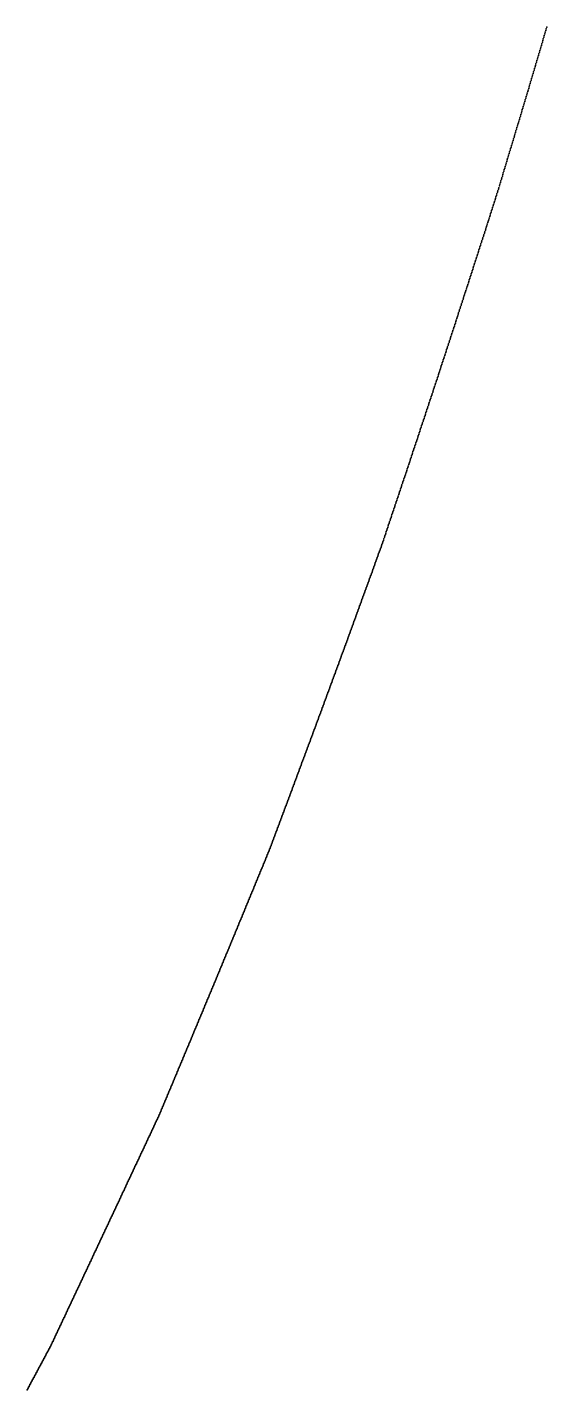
# Model space of a CAD drawing. Header units: metres. Extents: x 0 to 360, y 46 to 216.
# Drawn here: x 293.56 to 301.08, y 73.52 to 93.22 of the extents above; entities that cross this region are included whole.
import ezdxf

# ---------------------------------------------------------------- set-up
doc = ezdxf.new("R2010")
doc.units = ezdxf.units.M

msp = doc.modelspace()

# ---------------------------------------------------------------- linework, layer by layer
for p in [(301.072, 93.198), (301.079, 93.222), (301.015, 93.006), (301.022, 93.03), (301.029, 93.054), (301.036, 93.078), (301.043, 93.102), (301.051, 93.126), (301.058, 93.15), (301.065, 93.174), (300.958, 92.815), (300.965, 92.839), (300.972, 92.862), (300.98, 92.886), (300.987, 92.91), (300.994, 92.934), (301.001, 92.958), (301.008, 92.982), (300.895, 92.6), (300.902, 92.624), (300.909, 92.648), (300.916, 92.671), (300.923, 92.695), (300.93, 92.719), (300.937, 92.743), (300.944, 92.767), (300.951, 92.791), (300.838, 92.41), (300.845, 92.433), (300.852, 92.457), (300.859, 92.481), (300.866, 92.505), (300.873, 92.528), (300.88, 92.552), (300.887, 92.576), (300.781, 92.22), (300.788, 92.244), (300.795, 92.267), (300.803, 92.291), (300.81, 92.315), (300.817, 92.338), (300.824, 92.362), (300.831, 92.386), (300.718, 92.007), (300.725, 92.031), (300.732, 92.054), (300.739, 92.078), (300.746, 92.102), (300.753, 92.125), (300.76, 92.149), (300.767, 92.172), (300.774, 92.196), (300.661, 91.819), (300.668, 91.842), (300.675, 91.866), (300.682, 91.889), (300.689, 91.913), (300.697, 91.936), (300.704, 91.96), (300.711, 91.984), (300.605, 91.631), (300.612, 91.654), (300.619, 91.678), (300.626, 91.701), (300.633, 91.725), (300.64, 91.748), (300.647, 91.772), (300.654, 91.795), (300.541, 91.42), (300.548, 91.443), (300.555, 91.467), (300.562, 91.49), (300.569, 91.514), (300.577, 91.537), (300.584, 91.56), (300.591, 91.584), (300.598, 91.607), (300.485, 91.233), (300.492, 91.257), (300.499, 91.28), (300.506, 91.303), (300.513, 91.327), (300.52, 91.35), (300.527, 91.373), (300.534, 91.397), (300.422, 91.024), (300.429, 91.047), (300.436, 91.071), (300.443, 91.094), (300.45, 91.117), (300.457, 91.14), (300.464, 91.164), (300.471, 91.187), (300.478, 91.21), (300.365, 90.836), (300.372, 90.858), (300.379, 90.88), (300.386, 90.902), (300.393, 90.929), (300.4, 90.954), (300.407, 90.978), (300.414, 91.001), (300.302, 90.638), (300.309, 90.66), (300.316, 90.682), (300.323, 90.704), (300.33, 90.726), (300.337, 90.748), (300.344, 90.77), (300.351, 90.792), (300.358, 90.814), (300.239, 90.44), (300.246, 90.462), (300.253, 90.484), (300.26, 90.506), (300.267, 90.528), (300.274, 90.55), (300.281, 90.572), (300.288, 90.594), (300.295, 90.616), (300.176, 90.243), (300.183, 90.265), (300.19, 90.287), (300.197, 90.309), (300.204, 90.331), (300.211, 90.353), (300.218, 90.375), (300.225, 90.397), (300.232, 90.418), (300.112, 90.047), (300.119, 90.069), (300.126, 90.091), (300.133, 90.113), (300.14, 90.134), (300.147, 90.156), (300.154, 90.178), (300.161, 90.2), (300.169, 90.222), (300.049, 89.851), (300.056, 89.873), (300.063, 89.895), (300.07, 89.917), (300.077, 89.938), (300.084, 89.96), (300.091, 89.982), (300.098, 90.004), (300.105, 90.025), (299.986, 89.656), (299.993, 89.678), (300, 89.7), (300.007, 89.721), (300.014, 89.743), (300.021, 89.765), (300.028, 89.786), (300.035, 89.808), (300.042, 89.83), (299.923, 89.462), (299.93, 89.483), (299.937, 89.505), (299.944, 89.526), (299.951, 89.548), (299.958, 89.57), (299.965, 89.591), (299.972, 89.613), (299.979, 89.635), (299.853, 89.246), (299.86, 89.267), (299.867, 89.289), (299.874, 89.311), (299.881, 89.332), (299.888, 89.354), (299.895, 89.375), (299.902, 89.397), (299.909, 89.418), (299.916, 89.44), (299.79, 89.052), (299.797, 89.074), (299.804, 89.095), (299.811, 89.117), (299.818, 89.138), (299.825, 89.16), (299.832, 89.181), (299.839, 89.203), (299.846, 89.224), (299.728, 88.86), (299.735, 88.881), (299.742, 88.902), (299.749, 88.924), (299.756, 88.945), (299.763, 88.967), (299.77, 88.988), (299.777, 89.01), (299.783, 89.031), (299.665, 88.667), (299.672, 88.689), (299.679, 88.71), (299.686, 88.731), (299.693, 88.753), (299.7, 88.774), (299.707, 88.795), (299.714, 88.817), (299.721, 88.838), (299.602, 88.475), (299.609, 88.497), (299.616, 88.518), (299.623, 88.539), (299.63, 88.561), (299.637, 88.582), (299.644, 88.603), (299.651, 88.625), (299.658, 88.646), (299.532, 88.263), (299.539, 88.284), (299.546, 88.305), (299.553, 88.327), (299.56, 88.348), (299.567, 88.369), (299.574, 88.39), (299.581, 88.412), (299.588, 88.433), (299.595, 88.454), (299.47, 88.072), (299.477, 88.093), (299.484, 88.115), (299.491, 88.136), (299.498, 88.157), (299.505, 88.178), (299.512, 88.199), (299.519, 88.221), (299.526, 88.242), (299.407, 87.882), (299.414, 87.903), (299.421, 87.924), (299.428, 87.946), (299.435, 87.967), (299.442, 87.988), (299.449, 88.009), (299.456, 88.03), (299.463, 88.051), (299.338, 87.672), (299.345, 87.693), (299.352, 87.714), (299.359, 87.735), (299.366, 87.756), (299.372, 87.777), (299.379, 87.798), (299.386, 87.819), (299.393, 87.84), (299.4, 87.861), (299.275, 87.483), (299.282, 87.504), (299.289, 87.525), (299.296, 87.546), (299.303, 87.567), (299.31, 87.588), (299.317, 87.609), (299.324, 87.63), (299.331, 87.651), (299.213, 87.294), (299.22, 87.315), (299.227, 87.336), (299.234, 87.357), (299.241, 87.378), (299.248, 87.399), (299.254, 87.42), (299.261, 87.441), (299.268, 87.462), (299.143, 87.086), (299.15, 87.106), (299.157, 87.127), (299.164, 87.148), (299.171, 87.169), (299.178, 87.19), (299.185, 87.211), (299.192, 87.232), (299.199, 87.253), (299.206, 87.273), (299.081, 86.898), (299.088, 86.919), (299.095, 86.94), (299.102, 86.961), (299.109, 86.982), (299.116, 87.002), (299.123, 87.023), (299.13, 87.044), (299.137, 87.065), (299.012, 86.691), (299.019, 86.712), (299.026, 86.732), (299.033, 86.753), (299.04, 86.774), (299.047, 86.795), (299.053, 86.815), (299.06, 86.836), (299.067, 86.857), (299.074, 86.878), (298.95, 86.505), (298.957, 86.526), (298.964, 86.546), (298.97, 86.567), (298.977, 86.588), (298.984, 86.608), (298.991, 86.629), (298.998, 86.65), (299.005, 86.67), (298.881, 86.299), (298.887, 86.319), (298.894, 86.34), (298.901, 86.361), (298.908, 86.381), (298.915, 86.402), (298.922, 86.422), (298.929, 86.443), (298.936, 86.464), (298.943, 86.484), (298.818, 86.114), (298.825, 86.134), (298.832, 86.155), (298.839, 86.175), (298.846, 86.196), (298.853, 86.217), (298.86, 86.237), (298.867, 86.258), (298.874, 86.278), (298.749, 85.909), (298.756, 85.929), (298.763, 85.95), (298.77, 85.97), (298.777, 85.991), (298.784, 86.011), (298.791, 86.032), (298.798, 86.052), (298.805, 86.073), (298.812, 86.093), (298.681, 85.706), (298.687, 85.725), (298.694, 85.744), (298.701, 85.763), (298.708, 85.782), (298.715, 85.802), (298.722, 85.827), (298.729, 85.848), (298.736, 85.868), (298.743, 85.889), (298.612, 85.516), (298.619, 85.535), (298.625, 85.554), (298.632, 85.573), (298.639, 85.592), (298.646, 85.611), (298.653, 85.63), (298.66, 85.649), (298.667, 85.668), (298.674, 85.687), (298.536, 85.307), (298.543, 85.326), (298.55, 85.345), (298.557, 85.364), (298.563, 85.383), (298.57, 85.402), (298.577, 85.421), (298.584, 85.44), (298.591, 85.459), (298.598, 85.478), (298.605, 85.497), (298.467, 85.118), (298.474, 85.137), (298.481, 85.156), (298.488, 85.175), (298.495, 85.193), (298.502, 85.212), (298.508, 85.231), (298.515, 85.25), (298.522, 85.269), (298.529, 85.288), (298.398, 84.929), (298.405, 84.948), (298.412, 84.967), (298.419, 84.986), (298.426, 85.004), (298.433, 85.023), (298.44, 85.042), (298.447, 85.061), (298.453, 85.08), (298.46, 85.099), (298.323, 84.722), (298.33, 84.741), (298.337, 84.759), (298.343, 84.778), (298.35, 84.797), (298.357, 84.816), (298.364, 84.835), (298.371, 84.854), (298.378, 84.872), (298.385, 84.891), (298.392, 84.91), (298.254, 84.534), (298.261, 84.553), (298.268, 84.572), (298.275, 84.59), (298.282, 84.609), (298.289, 84.628), (298.295, 84.647), (298.302, 84.665), (298.309, 84.684), (298.316, 84.703), (298.179, 84.328), (298.186, 84.347), (298.193, 84.365), (298.199, 84.384), (298.206, 84.403), (298.213, 84.422), (298.22, 84.44), (298.227, 84.459), (298.234, 84.478), (298.241, 84.496), (298.247, 84.515), (298.11, 84.141), (298.117, 84.16), (298.124, 84.178), (298.131, 84.197), (298.138, 84.216), (298.145, 84.234), (298.152, 84.253), (298.158, 84.272), (298.165, 84.29), (298.172, 84.309), (298.035, 83.936), (298.042, 83.955), (298.049, 83.973), (298.056, 83.992), (298.063, 84.01), (298.069, 84.029), (298.076, 84.048), (298.083, 84.066), (298.09, 84.085), (298.097, 84.104), (298.104, 84.122), (297.96, 83.731), (297.967, 83.75), (297.974, 83.769), (297.98, 83.787), (297.987, 83.806), (297.994, 83.824), (298.001, 83.843), (298.008, 83.862), (298.015, 83.88), (298.021, 83.899), (298.028, 83.917), (297.892, 83.546), (297.898, 83.565), (297.905, 83.583), (297.912, 83.602), (297.919, 83.62), (297.926, 83.639), (297.933, 83.657), (297.939, 83.676), (297.946, 83.694), (297.953, 83.713), (297.817, 83.343), (297.823, 83.361), (297.83, 83.38), (297.837, 83.398), (297.844, 83.417), (297.851, 83.435), (297.857, 83.454), (297.864, 83.472), (297.871, 83.491), (297.878, 83.509), (297.885, 83.528), (297.742, 83.14), (297.748, 83.158), (297.755, 83.177), (297.762, 83.195), (297.769, 83.213), (297.776, 83.232), (297.782, 83.25), (297.789, 83.269), (297.796, 83.287), (297.803, 83.306), (297.81, 83.324), (297.673, 82.956), (297.68, 82.974), (297.687, 82.993), (297.694, 83.011), (297.701, 83.029), (297.707, 83.048), (297.714, 83.066), (297.721, 83.085), (297.728, 83.103), (297.735, 83.121), (297.598, 82.754), (297.605, 82.772), (297.612, 82.791), (297.619, 82.809), (297.626, 82.827), (297.633, 82.846), (297.639, 82.864), (297.646, 82.882), (297.653, 82.901), (297.66, 82.919), (297.667, 82.937), (297.524, 82.553), (297.53, 82.571), (297.537, 82.589), (297.544, 82.608), (297.551, 82.626), (297.558, 82.644), (297.564, 82.663), (297.571, 82.681), (297.578, 82.699), (297.585, 82.717), (297.592, 82.736), (297.449, 82.352), (297.456, 82.37), (297.462, 82.389), (297.469, 82.407), (297.476, 82.425), (297.483, 82.443), (297.49, 82.462), (297.496, 82.48), (297.503, 82.498), (297.51, 82.516), (297.517, 82.535), (297.381, 82.17), (297.388, 82.188), (297.395, 82.207), (297.401, 82.225), (297.408, 82.243), (297.415, 82.261), (297.422, 82.279), (297.428, 82.298), (297.435, 82.316), (297.442, 82.334), (297.306, 81.971), (297.313, 81.989), (297.32, 82.007), (297.327, 82.025), (297.333, 82.043), (297.34, 82.061), (297.347, 82.079), (297.354, 82.098), (297.361, 82.116), (297.367, 82.134), (297.374, 82.152), (297.232, 81.772), (297.238, 81.79), (297.245, 81.808), (297.252, 81.826), (297.259, 81.844), (297.266, 81.862), (297.272, 81.88), (297.279, 81.898), (297.286, 81.916), (297.293, 81.934), (297.3, 81.953), (297.157, 81.573), (297.164, 81.591), (297.171, 81.609), (297.177, 81.627), (297.184, 81.645), (297.191, 81.663), (297.198, 81.681), (297.205, 81.699), (297.211, 81.717), (297.218, 81.735), (297.225, 81.754), (297.083, 81.372), (297.089, 81.393), (297.096, 81.411), (297.103, 81.429), (297.11, 81.447), (297.117, 81.465), (297.123, 81.483), (297.13, 81.501), (297.137, 81.519), (297.144, 81.537), (297.15, 81.555), (297.002, 81.173), (297.008, 81.189), (297.015, 81.206), (297.022, 81.222), (297.029, 81.239), (297.035, 81.255), (297.042, 81.272), (297.049, 81.288), (297.056, 81.305), (297.062, 81.321), (297.069, 81.337), (297.076, 81.354), (296.92, 80.976), (296.927, 80.993), (296.934, 81.009), (296.941, 81.025), (296.947, 81.042), (296.954, 81.058), (296.961, 81.075), (296.968, 81.091), (296.974, 81.107), (296.981, 81.124), (296.988, 81.14), (296.995, 81.157), (296.839, 80.78), (296.846, 80.796), (296.853, 80.812), (296.86, 80.829), (296.866, 80.845), (296.873, 80.861), (296.88, 80.878), (296.887, 80.894), (296.893, 80.911), (296.9, 80.927), (296.907, 80.943), (296.914, 80.96), (296.758, 80.583), (296.765, 80.6), (296.772, 80.616), (296.779, 80.632), (296.785, 80.649), (296.792, 80.665), (296.799, 80.682), (296.806, 80.698), (296.812, 80.714), (296.819, 80.731), (296.826, 80.747), (296.833, 80.763), (296.678, 80.388), (296.684, 80.404), (296.691, 80.42), (296.698, 80.437), (296.705, 80.453), (296.711, 80.469), (296.718, 80.486), (296.725, 80.502), (296.731, 80.518), (296.738, 80.535), (296.745, 80.551), (296.752, 80.567), (296.597, 80.192), (296.603, 80.209), (296.61, 80.225), (296.617, 80.241), (296.624, 80.257), (296.63, 80.274), (296.637, 80.29), (296.644, 80.306), (296.651, 80.323), (296.657, 80.339), (296.664, 80.355), (296.671, 80.371), (296.516, 79.997), (296.523, 80.014), (296.529, 80.03), (296.536, 80.046), (296.543, 80.062), (296.55, 80.079), (296.556, 80.095), (296.563, 80.111), (296.57, 80.127), (296.577, 80.144), (296.583, 80.16), (296.59, 80.176), (296.435, 79.803), (296.442, 79.819), (296.449, 79.835), (296.455, 79.851), (296.462, 79.868), (296.469, 79.884), (296.476, 79.9), (296.482, 79.916), (296.489, 79.932), (296.496, 79.949), (296.503, 79.965), (296.509, 79.981), (296.348, 79.592), (296.355, 79.609), (296.361, 79.625), (296.368, 79.641), (296.375, 79.657), (296.382, 79.673), (296.388, 79.689), (296.395, 79.706), (296.402, 79.722), (296.408, 79.738), (296.415, 79.754), (296.422, 79.77), (296.429, 79.787), (296.267, 79.399), (296.274, 79.415), (296.281, 79.431), (296.288, 79.447), (296.294, 79.463), (296.301, 79.479), (296.308, 79.495), (296.314, 79.512), (296.321, 79.528), (296.328, 79.544), (296.335, 79.56), (296.341, 79.576), (296.187, 79.205), (296.194, 79.221), (296.2, 79.237), (296.207, 79.254), (296.214, 79.27), (296.221, 79.286), (296.227, 79.302), (296.234, 79.318), (296.241, 79.334), (296.247, 79.35), (296.254, 79.366), (296.261, 79.382), (296.107, 79.012), (296.113, 79.028), (296.12, 79.044), (296.127, 79.06), (296.133, 79.077), (296.14, 79.093), (296.147, 79.109), (296.153, 79.125), (296.16, 79.141), (296.167, 79.157), (296.174, 79.173), (296.18, 79.189), (296.026, 78.82), (296.033, 78.836), (296.04, 78.852), (296.046, 78.868), (296.053, 78.884), (296.06, 78.9), (296.066, 78.916), (296.073, 78.932), (296.08, 78.948), (296.087, 78.964), (296.093, 78.98), (296.1, 78.996), (295.939, 78.612), (295.946, 78.628), (295.953, 78.644), (295.959, 78.66), (295.966, 78.676), (295.973, 78.692), (295.979, 78.708), (295.986, 78.724), (295.993, 78.74), (296, 78.756), (296.006, 78.772), (296.013, 78.788), (296.02, 78.804), (295.859, 78.42), (295.866, 78.436), (295.872, 78.452), (295.879, 78.468), (295.886, 78.484), (295.893, 78.5), (295.899, 78.516), (295.906, 78.532), (295.913, 78.548), (295.919, 78.564), (295.926, 78.58), (295.933, 78.596), (295.779, 78.229), (295.786, 78.244), (295.792, 78.26), (295.799, 78.276), (295.806, 78.292), (295.812, 78.308), (295.819, 78.324), (295.826, 78.34), (295.832, 78.356), (295.839, 78.372), (295.846, 78.388), (295.852, 78.404), (295.692, 78.022), (295.699, 78.038), (295.706, 78.054), (295.712, 78.069), (295.719, 78.085), (295.726, 78.101), (295.732, 78.117), (295.739, 78.133), (295.746, 78.149), (295.752, 78.165), (295.759, 78.181), (295.766, 78.197), (295.772, 78.213), (295.612, 77.831), (295.619, 77.847), (295.626, 77.863), (295.632, 77.879), (295.639, 77.895), (295.646, 77.911), (295.652, 77.926), (295.659, 77.942), (295.666, 77.958), (295.672, 77.974), (295.679, 77.99), (295.686, 78.006), (295.526, 77.626), (295.532, 77.641), (295.539, 77.657), (295.546, 77.673), (295.552, 77.689), (295.559, 77.705), (295.566, 77.72), (295.572, 77.736), (295.579, 77.752), (295.586, 77.768), (295.592, 77.784), (295.599, 77.8), (295.606, 77.815), (295.439, 77.427), (295.446, 77.441), (295.453, 77.455), (295.459, 77.469), (295.466, 77.483), (295.472, 77.498), (295.479, 77.512), (295.486, 77.529), (295.492, 77.546), (295.499, 77.562), (295.506, 77.578), (295.512, 77.594), (295.519, 77.61), (295.346, 77.229), (295.353, 77.243), (295.359, 77.257), (295.366, 77.271), (295.373, 77.285), (295.379, 77.299), (295.386, 77.313), (295.393, 77.328), (295.399, 77.342), (295.406, 77.356), (295.413, 77.37), (295.419, 77.384), (295.426, 77.398), (295.433, 77.413), (295.26, 77.045), (295.266, 77.059), (295.273, 77.073), (295.28, 77.087), (295.286, 77.101), (295.293, 77.115), (295.3, 77.129), (295.306, 77.144), (295.313, 77.158), (295.32, 77.172), (295.326, 77.186), (295.333, 77.2), (295.34, 77.214), (295.167, 76.847), (295.174, 76.861), (295.18, 76.875), (295.187, 76.889), (295.193, 76.903), (295.2, 76.917), (295.207, 76.931), (295.213, 76.946), (295.22, 76.96), (295.227, 76.974), (295.233, 76.988), (295.24, 77.002), (295.247, 77.016), (295.253, 77.03), (295.074, 76.649), (295.081, 76.663), (295.087, 76.677), (295.094, 76.691), (295.101, 76.705), (295.107, 76.719), (295.114, 76.734), (295.12, 76.748), (295.127, 76.762), (295.134, 76.776), (295.14, 76.79), (295.147, 76.804), (295.154, 76.818), (295.16, 76.832), (294.981, 76.451), (294.988, 76.466), (294.995, 76.48), (295.001, 76.494), (295.008, 76.508), (295.014, 76.522), (295.021, 76.536), (295.028, 76.55), (295.034, 76.564), (295.041, 76.578), (295.048, 76.592), (295.054, 76.607), (295.061, 76.621), (295.067, 76.635), (294.889, 76.254), (294.895, 76.268), (294.902, 76.282), (294.909, 76.296), (294.915, 76.31), (294.922, 76.325), (294.928, 76.339), (294.935, 76.353), (294.942, 76.367), (294.948, 76.381), (294.955, 76.395), (294.962, 76.409), (294.968, 76.423), (294.975, 76.437), (294.796, 76.057), (294.803, 76.071), (294.809, 76.085), (294.816, 76.099), (294.823, 76.113), (294.829, 76.127), (294.836, 76.142), (294.842, 76.156), (294.849, 76.17), (294.856, 76.184), (294.862, 76.198), (294.869, 76.212), (294.875, 76.226), (294.882, 76.24), (294.704, 75.86), (294.71, 75.874), (294.717, 75.888), (294.723, 75.902), (294.73, 75.916), (294.737, 75.931), (294.743, 75.945), (294.75, 75.959), (294.757, 75.973), (294.763, 75.987), (294.77, 76.001), (294.776, 76.015), (294.783, 76.029), (294.79, 76.043), (294.611, 75.664), (294.618, 75.678), (294.624, 75.692), (294.631, 75.706), (294.638, 75.72), (294.644, 75.734), (294.651, 75.748), (294.657, 75.762), (294.664, 75.776), (294.671, 75.79), (294.677, 75.804), (294.684, 75.818), (294.69, 75.832), (294.697, 75.846), (294.519, 75.467), (294.526, 75.481), (294.532, 75.495), (294.539, 75.509), (294.545, 75.523), (294.552, 75.537), (294.559, 75.551), (294.565, 75.566), (294.572, 75.58), (294.578, 75.594), (294.585, 75.608), (294.591, 75.622), (294.598, 75.636), (294.605, 75.65), (294.427, 75.271), (294.433, 75.285), (294.44, 75.299), (294.446, 75.313), (294.453, 75.327), (294.46, 75.341), (294.466, 75.355), (294.473, 75.369), (294.479, 75.383), (294.486, 75.397), (294.493, 75.411), (294.499, 75.425), (294.506, 75.439), (294.512, 75.453), (294.328, 75.062), (294.335, 75.076), (294.341, 75.09), (294.348, 75.103), (294.354, 75.117), (294.361, 75.131), (294.367, 75.145), (294.374, 75.159), (294.381, 75.173), (294.387, 75.187), (294.394, 75.201), (294.4, 75.215), (294.407, 75.229), (294.414, 75.243), (294.42, 75.257), (294.236, 74.866), (294.242, 74.88), (294.249, 74.894), (294.256, 74.908), (294.262, 74.922), (294.269, 74.936), (294.275, 74.95), (294.282, 74.964), (294.289, 74.978), (294.295, 74.992), (294.302, 75.006), (294.308, 75.02), (294.315, 75.034), (294.321, 75.048), (294.144, 74.671), (294.15, 74.685), (294.157, 74.699), (294.164, 74.713), (294.17, 74.727), (294.177, 74.741), (294.183, 74.754), (294.19, 74.768), (294.196, 74.782), (294.203, 74.796), (294.21, 74.81), (294.216, 74.824), (294.223, 74.838), (294.229, 74.852), (294.052, 74.476), (294.059, 74.49), (294.065, 74.504), (294.072, 74.518), (294.078, 74.532), (294.085, 74.545), (294.091, 74.559), (294.098, 74.573), (294.105, 74.587), (294.111, 74.601), (294.118, 74.615), (294.124, 74.629), (294.131, 74.643), (294.137, 74.657), (293.96, 74.281), (293.967, 74.295), (293.973, 74.309), (293.98, 74.323), (293.986, 74.337), (293.993, 74.351), (294, 74.365), (294.006, 74.379), (294.013, 74.392), (294.019, 74.406), (294.026, 74.42), (294.032, 74.434), (294.039, 74.448), (294.045, 74.462), (293.862, 74.083), (293.868, 74.095), (293.875, 74.108), (293.882, 74.12), (293.888, 74.132), (293.895, 74.144), (293.901, 74.156), (293.908, 74.169), (293.914, 74.182), (293.921, 74.198), (293.927, 74.212), (293.934, 74.226), (293.941, 74.24), (293.947, 74.253), (293.954, 74.267), (293.757, 73.888), (293.764, 73.9), (293.77, 73.912), (293.777, 73.924), (293.783, 73.937), (293.79, 73.949), (293.796, 73.961), (293.803, 73.973), (293.81, 73.985), (293.816, 73.998), (293.823, 74.01), (293.829, 74.022), (293.836, 74.034), (293.842, 74.046), (293.849, 74.059), (293.855, 74.071), (293.652, 73.692), (293.659, 73.705), (293.666, 73.717), (293.672, 73.729), (293.679, 73.741), (293.685, 73.753), (293.692, 73.766), (293.698, 73.778), (293.705, 73.79), (293.711, 73.802), (293.718, 73.815), (293.724, 73.827), (293.731, 73.839), (293.738, 73.851), (293.744, 73.863), (293.751, 73.876), (293.561, 73.521), (293.568, 73.534), (293.574, 73.546), (293.581, 73.558), (293.587, 73.57), (293.594, 73.582), (293.6, 73.595), (293.607, 73.607), (293.613, 73.619), (293.62, 73.631), (293.626, 73.644), (293.633, 73.656), (293.639, 73.668), (293.646, 73.68)]:
    msp.add_point(p)

doc.saveas('drawing.dxf')
